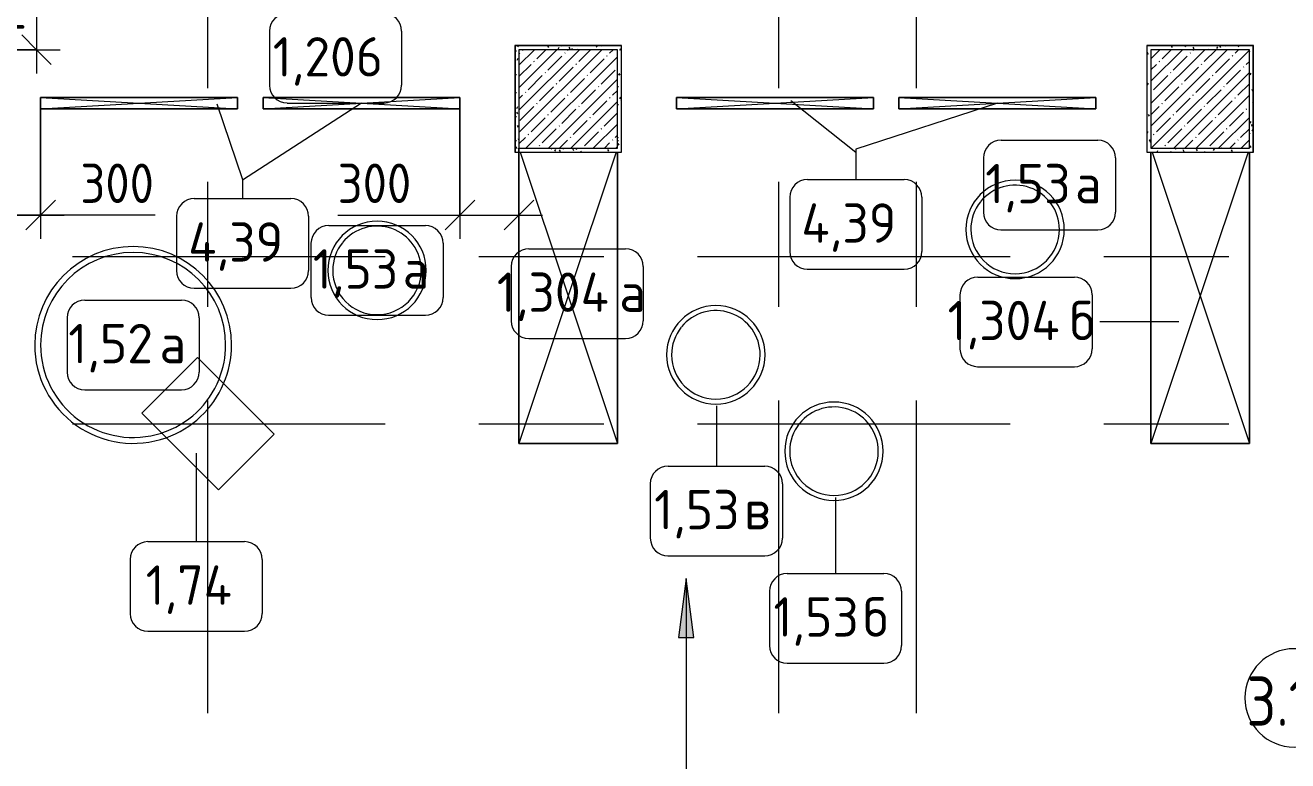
# Model space of a CAD drawing. Header units: millimetres. Extents: x 957 to 228198, y -8553 to 29000.
# Drawn here: x 60784 to 67197, y 19587 to 23325 of the extents above; entities that cross this region are included whole.
import ezdxf

# ---------------------------------------------------------------- set-up
doc = ezdxf.new("R2010")
doc.units = ezdxf.units.MM
doc.linetypes.add('Осевая', pattern=[3175, 635, -476.25, 1587.5, -476.25])
for name, color, linetype, lineweight in [('A-ANNO-DIMS', 7, 'Continuous', 9), ('A-ANNO-DIMS-100', 7, 'Continuous', 9), ('A-AREA-IDEN', 7, 'Continuous', 9), ('G-ANNO-TEXT', 7, 'Continuous', 9), ('I-FURN-IDEN', 7, 'Continuous', 9), ('I-WALL', 7, 'Continuous', 9), ('S-COLS', 7, 'Continuous', 9), ('Оси-2', 7, 'Осевая', 9)]:
    doc.layers.add(name, color=color, linetype=linetype, lineweight=lineweight)
for name, color, linetype, lineweight, true_color in [('A-WALL-1', 9, 'Continuous', 9, 0x808080), ('A-WALL-FNSH-1', 9, 'Continuous', 9, 0x808080), ('I-FURN-1', 9, 'Continuous', 9, 0x808080)]:
    doc.layers.add(name, color=color, linetype=linetype, lineweight=lineweight, true_color=true_color)
doc.styles.add('GOST Common_3', font='GOST_Common.ttf', dxfattribs={"height": 200})
doc.styles.add('GOST Common_4', font='GOST_Common.ttf', dxfattribs={"width": 0.9, "height": 250})
doc.styles.add('ISOCPEUR_3', font='isocpeur.ttf', dxfattribs={"width": 0.9, "height": 200})
doc.dimstyles.new('ISO-2_0_0_9К_Средний_округл2', dxfattribs={"dimscale": 304.8, "dimtxt": 199.196235, "dimasz": 0.492126, "dimexe": 0.393701, "dimexo": 0, "dimgap": 0, "dimtad": 1, "dimdec": 0, "dimrnd": 10, "dimzin": 0, "dimdsep": 46, "dimtxsty": 'ISOCPEUR_3', "dimblk1": 'OBLIQUE', "dimblk2": 'OBLIQUE', "dimsah": 1, "dimcen": 0.09, "dimdle": 0.393701, "dimazin": 0, "dimtfac": 1, "dimtdec": 4, "dimtix": 1, "dimtmove": 1, "dimatfit": 3, "dimfxl": 1, "dimtvp": 1, "dimtolj": 1, "dimtzin": 0, "dimarcsym": 2})
doc.dimstyles.new('ISO-2_0_0_9К_Средний_округл2_1', dxfattribs={"dimscale": 304.8, "dimtxt": 199.196235, "dimasz": 0.492126, "dimexe": 0.393701, "dimexo": 0, "dimgap": 0, "dimtad": 1, "dimdec": 0, "dimrnd": 10, "dimzin": 0, "dimdsep": 46, "dimtxsty": 'ISOCPEUR_3', "dimblk1": 'OBLIQUE', "dimblk2": 'OBLIQUE', "dimsah": 1, "dimcen": 0.09, "dimdle": 0.393701, "dimazin": 0, "dimtfac": 1, "dimtdec": 4, "dimtix": 1, "dimtmove": 0, "dimatfit": 3, "dimfxl": 1, "dimtvp": 1, "dimtolj": 1, "dimtzin": 0, "dimarcsym": 2})
pattern_1 = [(0, (-10247.55, 0), (121.92, 30.48), [10.058, -81.382, 10.058, -81.382, -487.68]), (0, (-10247.55, 0), (121.92, 30.48), [-182.88, 10.058, -172.822, 10.058, -81.382, -213.36]), (0, (-10247.55, 0), (121.92, 30.48), [-457.2, 10.058, -50.902, 10.058, -142.342]), (120, (-10201.83, 15.24), (-87.356454, 90.345817), [10.058, -81.382, 10.058, -81.382, -487.68]), (120, (-10201.83, 15.24), (-87.356454, 90.345817), [-182.88, 10.058, -172.822, 10.058, -81.382, -213.36]), (120, (-10201.83, 15.24), (-87.356454, 90.345817), [-457.2, 10.058, -50.902, 10.058, -142.342]), (240, (-10186.59, 76.2), (-34.563546, -120.825817), [10.058, -81.382, 10.058, -81.382, -487.68]), (240, (-10186.59, 76.2), (-34.563546, -120.825817), [-182.88, 10.058, -172.822, 10.058, -81.382, -213.36]), (240, (-10186.59, 76.2), (-34.563546, -120.825817), [-457.2, 10.058, -50.902, 10.058, -142.342])]

# ---------------------------------------------------------------- blocks, each defined once
blk = doc.blocks.new('BSC_Колонна _Прямоугольная - 500х500-V22-План расстановки мебели и оборудования 3 этажа в осях 12-23')
at = {"layer": 'S-COLS'}
h = blk.add_hatch(dxfattribs=at)
h.set_pattern_fill('FP_27', color=256, style=0, pattern_type=2)
h.set_pattern_definition([(45, (-77000, -22950), (-57.02463, 57.02463), []), (45, (-76942.975, -22950), (-57.02463, 57.02463), [100.806, -20.161, 3.353, -16.808])])
h.paths.add_polyline_path([(250, -250), (250, 250), (-250, 250), (-250, -250)])
for p, q in [((250, 250), (-250, 250)), ((-250, 250), (-250, -250)), ((250, -250), (250, 250)), ((-250, -250), (250, -250))]:
    blk.add_line(p, q, dxfattribs=at)
blk = doc.blocks.new('BSC_Колонна _Прямоугольная - 500х500-V23-План расстановки мебели и оборудования 3 этажа в осях 12-23')
at = {"layer": 'S-COLS'}
h = blk.add_hatch(dxfattribs=at)
h.set_pattern_fill('FP_28', color=256, style=0, pattern_type=2)
h.set_pattern_definition([(45, (-73790, -22950), (-57.02463, 57.02463), []), (45, (-73732.975, -22950), (-57.02463, 57.02463), [100.806, -20.161, 3.353, -16.808])])
h.paths.add_polyline_path([(70, -250), (250, -250), (250, 250), (-250, 250), (-250, -250)])
for p, q in [((250, 250), (-250, 250)), ((-250, 250), (-250, -250)), ((250, -250), (250, 250)), ((-250, -250), (250, -250))]:
    blk.add_line(p, q, dxfattribs=at)
blk = doc.blocks.new('Шкаф параметрический - 1_304а-32357602-План расстановки мебели и оборудования 3 этажа в осях 12-23')
at = {"layer": 'I-FURN-1'}
for p, q in [((20, 6.7), (1500, 500)), ((1500, 500), (20, 500)), ((20, 500), (1500, 500)), ((20, 493.3), (1500, 0)), ((1500, 0), (1500, 500)), ((1500, 500), (1500, 0)), ((20, 0), (1500, 0)), ((1500, 0), (20, 0))]:
    blk.add_line(p, q, dxfattribs=at)
blk = doc.blocks.new('Шкаф параметрический - 1_304 2-30449701-План расстановки мебели и оборудования 3 этажа в осях 12-23')
at = {"layer": 'I-FURN-1'}
for p, q in [((20, 6.7), (1500, 500)), ((1500, 500), (20, 500)), ((20, 500), (1500, 500)), ((20, 493.3), (1500, 0)), ((1500, 0), (1500, 500)), ((1500, 500), (1500, 0)), ((20, 0), (1500, 0)), ((1500, 0), (20, 0))]:
    blk.add_line(p, q, dxfattribs=at)
blk = doc.blocks.new('Перегородка - 4_39-26233664-План расстановки мебели и оборудования 3 этажа в осях 12-23')
at = {"layer": 'I-FURN-1'}
for p, q in [((0, 0), (1000, 58.2)), ((0, 58.2), (1000, 0)), ((1000, 58.2), (0, 58.2)), ((0, 58.2), (0, 0)), ((0, 0), (0, 58.2)), ((0, 58.2), (1000, 58.2)), ((0, 0), (1000, 0)), ((1000, 0), (0, 0)), ((1000, 0), (1000, 58.2)), ((1000, 58.2), (1000, 0))]:
    blk.add_line(p, q, dxfattribs=at)
blk = doc.blocks.new('ПУФ2 - 1_52а-32356763-План расстановки мебели и оборудования 3 этажа в осях 12-23')
at = {"layer": 'I-FURN-1'}
for radius, start, end in [(500, 360, 180), (500, 0, 180), (470, 360, 180), (470, 0, 180), (500, 180, 289.59586), (500, 180, 289.59586), (470, 180, 287.89029), (470, 180, 287.89029), (470, 338.36531, 360), (470, 338.36531, 360), (500, 336.89236, 360), (500, 336.89236, 360), (470, 288, 338.36531), (470, 288, 338.36531), (500, 289.59586, 336.89236), (500, 289.59586, 336.89236)]:
    blk.add_arc((0, 0), radius, start, end, dxfattribs=at)
blk = doc.blocks.new('ПУФ1 - 1_53б-32041660-План расстановки мебели и оборудования 3 этажа в осях 12-23')
at = {"layer": 'I-FURN-1'}
for radius, start, end in [(250, 360, 180), (250, 0, 180), (225, 360, 141.02117), (225, 0, 141.02117), (225, 141.42857, 180), (225, 141.42857, 180), (250, 180, 360), (225, 180, 360), (225, 180, 360), (250, 180, 360)]:
    blk.add_arc((0, 0), radius, start, end, dxfattribs=at)
blk = doc.blocks.new('ПУФ1 - 1_53в-32041688-План расстановки мебели и оборудования 3 этажа в осях 12-23')
at = {"layer": 'I-FURN-1'}
for radius, start, end in [(250, 360, 180), (250, 0, 180), (225, 360, 141.02117), (225, 0, 141.02117), (225, 141.42857, 180), (225, 141.42857, 180), (250, 180, 360), (225, 180, 360), (225, 180, 360), (250, 180, 360)]:
    blk.add_arc((0, 0), radius, start, end, dxfattribs=at)
blk = doc.blocks.new('ПУФ1 - 1_53а-27000916-План расстановки мебели и оборудования 3 этажа в осях 12-23')
at = {"layer": 'I-FURN-1'}
for radius, start, end in [(250, 360, 180), (250, 0, 180), (225, 360, 141.02117), (225, 0, 141.02117), (225, 141.42857, 180), (225, 141.42857, 180), (250, 180, 360), (225, 180, 360), (225, 180, 360), (250, 180, 360)]:
    blk.add_arc((0, 0), radius, start, end, dxfattribs=at)
blk = doc.blocks.new('ПУФ1 - 1_53б-V158-План расстановки мебели и оборудования 3 этажа в осях 12-23')
at = {"layer": 'I-FURN-1'}
for radius, start, end in [(250, 360, 180), (250, 0, 180), (225, 360, 141.02117), (225, 0, 141.02117), (225, 141.42857, 180), (225, 141.42857, 180), (250, 180, 360), (225, 180, 360), (225, 180, 360), (250, 180, 360)]:
    blk.add_arc((0, 0), radius, start, end, dxfattribs=at)
blk = doc.blocks.new('Стол базовый прямоугольный - 1_74-26233720-План расстановки мебели и оборудования 3 этажа в осях 12-23')
at = {"layer": 'I-FURN-1'}
for p, q in [((275, 200), (-275, 200)), ((-275, 200), (-275, -200)), ((275, -200), (275, 200)), ((-275, -200), (275, -200))]:
    blk.add_line(p, q, dxfattribs=at)
blk = doc.blocks.new('Марка_Помещения - Номер-25198446-План расстановки мебели и оборудования 3 этажа в осях 12-23')
at = {"layer": 'A-AREA-IDEN'}
for start, end in [(360, 180), (180, 360)]:
    blk.add_arc((0, 0), 2.5, start, end, dxfattribs=at)
blk = doc.blocks.new('Марка_Мебель - В прямоуг_Balcon_Марка-25523697-План расстановки мебели и оборудования 3 этажа в осях 12-23')
at = {"layer": 'I-FURN-IDEN'}
for p, q in [((-2.455, 2.278), (2.455, 2.278)), ((-3.355, 1.378), (-3.355, -1.384)), ((3.355, 1.378), (3.355, -1.378)), ((-2.461, -2.278), (2.455, -2.278))]:
    blk.add_line(p, q, dxfattribs=at)
for centre, radius, start, end in [((-2.455, 1.378), 0.9, 90, 180), ((2.455, 1.378), 0.9, 0, 90), ((-2.461, -1.384), 0.893, 180, 270), ((2.455, -1.378), 0.9, 270, 0)]:
    blk.add_arc(centre, radius, start, end, dxfattribs=at)
blk = doc.blocks.new('DIMBLOCK48-План расстановки мебели и оборудования 3 этажа в осях 12-23')
at = {"layer": 'A-ANNO-DIMS-100'}
for p, q in [((60841.7, 23770), (60841.7, 23080)), ((60947.8, 23650), (60721.7, 23650)), ((60841.7, 23650), (60947.8, 23650)), ((60562.4, 23200), (60961.7, 23200)), ((60841.7, 23200), (60562.4, 23200))]:
    blk.add_line(p, q, dxfattribs=at)
at = {"layer": 'A-ANNO-DIMS-100', "lineweight": 20}
for p, q in [((60841.7, 23650), (60766.7, 23725)), ((60841.7, 23650), (60916.7, 23575)), ((60841.7, 23200), (60766.7, 23275)), ((60841.7, 23200), (60916.7, 23125))]:
    blk.add_line(p, q, dxfattribs=at)
at = {"layer": 'A-ANNO-DIMS-100', "color": 0, "insert": (60580.4, 23225.8), "char_height": 200, "width": 478.071, "attachment_point": 1, "rotation": 90, "line_spacing_factor": 1.149209, "style": 'ISOCPEUR_3'}
blk.add_mtext('450', dxfattribs=at)
blk = doc.blocks.new('_Oblique')
at = {"color": 0, "linetype": 'ByBlock', "lineweight": -2}
blk.add_line((-0.5, -0.5), (0.5, 0.5), dxfattribs=at)
blk = doc.blocks.new('DIMBLOCK56-План расстановки мебели и оборудования 3 этажа в осях 12-23')
at = {"layer": 'A-ANNO-DIMS-100'}
for p, q in [((60862.4, 22900), (60862.4, 22240.1)), ((60862.4, 22360.1), (60862.4, 22900)), ((60562.4, 22700), (60562.4, 22240.1)), ((60562.4, 22360.1), (60562.4, 22700)), ((60442.4, 22360.1), (60982.4, 22360.1)), ((60964.7, 22360.1), (60712.4, 22360.1)), ((61443.9, 22360.1), (60964.7, 22360.1))]:
    blk.add_line(p, q, dxfattribs=at)
at = {"layer": 'A-ANNO-DIMS-100', "lineweight": 20}
for p, q in [((60562.4, 22360.1), (60637.4, 22435.1)), ((60862.4, 22360.1), (60937.4, 22435.1)), ((60562.4, 22360.1), (60487.4, 22285.1)), ((60862.4, 22360.1), (60787.4, 22285.1))]:
    blk.add_line(p, q, dxfattribs=at)
at = {"layer": 'A-ANNO-DIMS-100', "color": 0, "insert": (61064.7, 22621.4), "char_height": 200, "width": 455.087, "attachment_point": 1, "line_spacing_factor": 1.149209, "style": 'ISOCPEUR_3'}
blk.add_mtext('300', dxfattribs=at)
blk = doc.blocks.new('DIMBLOCK57-План расстановки мебели и оборудования 3 этажа в осях 12-23')
at = {"layer": 'A-ANNO-DIMS-100'}
for p, q in [((62992.4, 22900), (62992.4, 22240.1)), ((62992.4, 22360.1), (62992.4, 22900)), ((63292.4, 22700), (63292.4, 22240.1)), ((63292.4, 22360.1), (63292.4, 22700)), ((62371.7, 22360.1), (62850.9, 22360.1)), ((62850.9, 22360.1), (63142.4, 22360.1)), ((62872.4, 22360.1), (63412.4, 22360.1))]:
    blk.add_line(p, q, dxfattribs=at)
at = {"layer": 'A-ANNO-DIMS-100', "lineweight": 20}
for p, q in [((62992.4, 22360.1), (63067.4, 22435.1)), ((63292.4, 22360.1), (63367.4, 22435.1)), ((62992.4, 22360.1), (62917.4, 22285.1)), ((63292.4, 22360.1), (63217.4, 22285.1))]:
    blk.add_line(p, q, dxfattribs=at)
at = {"layer": 'A-ANNO-DIMS-100', "color": 0, "insert": (62371.7, 22621.4), "char_height": 200, "width": 455.087, "attachment_point": 1, "line_spacing_factor": 1.149209, "style": 'ISOCPEUR_3'}
blk.add_mtext('300', dxfattribs=at)

msp = doc.modelspace()

# ---------------------------------------------------------------- hatches: boundary and pattern name
at = {"layer": 'G-ANNO-TEXT'}
msp.add_hatch(color=256, dxfattribs=at).paths.add_polyline_path([(64141.4, 20513.2), (64101.9, 20213.2), (64180.9, 20213.2)])
at = {"layer": 'I-WALL'}
h = msp.add_hatch(dxfattribs=at)
h.set_pattern_fill('FP_68', color=256, style=0, pattern_type=2)
h.set_pattern_definition(pattern_1)
h.paths.add_polyline_path([(63812.4, 23200), (63812.4, 23220), (63272.4, 23220), (63272.4, 23200), (63792.4, 23200)])
h = msp.add_hatch(dxfattribs=at)
h.set_pattern_fill('FP_68', color=256, style=0, pattern_type=2)
h.set_pattern_definition(pattern_1)
h.paths.add_polyline_path([(67022.4, 23200), (67022.4, 23220), (66482.4, 23220), (66482.4, 23200), (67002.4, 23200)])
h = msp.add_hatch(dxfattribs=at)
h.set_pattern_fill('FP_68', color=256, style=0, pattern_type=2)
h.set_pattern_definition(pattern_1)
h.paths.add_polyline_path([(63272.4, 22680), (63292.4, 22680), (63292.4, 23200), (63272.4, 23200), (63272.4, 22700)])
h = msp.add_hatch(dxfattribs=at)
h.set_pattern_fill('FP_68', color=256, style=0, pattern_type=2)
h.set_pattern_definition(pattern_1)
h.paths.add_polyline_path([(63792.4, 22700), (63812.4, 22700), (63812.4, 23200), (63792.4, 23200)])
h = msp.add_hatch(dxfattribs=at)
h.set_pattern_fill('FP_68', color=256, style=0, pattern_type=2)
h.set_pattern_definition(pattern_1)
h.paths.add_polyline_path([(66502.4, 22680), (66502.4, 23200), (66482.4, 23199.2), (66482.4, 22680)])
h = msp.add_hatch(dxfattribs=at)
h.set_pattern_fill('FP_68', color=256, style=0, pattern_type=2)
h.set_pattern_definition(pattern_1)
h.paths.add_polyline_path([(67022.4, 22700), (67022.4, 23200), (67002.4, 23200), (67002.4, 22700)])
h = msp.add_hatch(dxfattribs=at)
h.set_pattern_fill('FP_68', color=256, style=0, pattern_type=2)
h.set_pattern_definition(pattern_1)
h.paths.add_polyline_path([(63292.4, 22680), (63812.4, 22680), (63812.4, 22700), (63292.4, 22700)])
h = msp.add_hatch(dxfattribs=at)
h.set_pattern_fill('FP_68', color=256, style=0, pattern_type=2)
h.set_pattern_definition(pattern_1)
h.paths.add_polyline_path([(67002.4, 22680), (67022.4, 22680), (67022.4, 22700), (66502.4, 22700), (66502.4, 22680)])

# ---------------------------------------------------------------- linework, layer by layer
at = {"layer": 'A-WALL-1'}
for p, q in [((63812.4, 23220), (63272.4, 23220)), ((63272.4, 23220), (63272.4, 22680)), ((63812.4, 22680), (63812.4, 23220)), ((67022.4, 23220), (66482.4, 23220)), ((66482.4, 23220), (66482.4, 22680)), ((67022.4, 22680), (67022.4, 23220)), ((63272.4, 22680), (63812.4, 22680)), ((66482.4, 22680), (67022.4, 22680))]:
    msp.add_line(p, q, dxfattribs=at)
at = {"layer": 'A-WALL-FNSH-1'}
for p, q in [((63813.4, 23221), (63271.4, 23221)), ((63271.4, 23221), (63271.4, 22679)), ((63813.4, 22679), (63813.4, 23221)), ((67023.4, 23221), (66481.4, 23221)), ((66481.4, 23221), (66481.4, 22679)), ((67023.4, 22679), (67023.4, 23221)), ((63271.4, 22679), (63813.4, 22679)), ((66481.4, 22679), (67023.4, 22679))]:
    msp.add_line(p, q, dxfattribs=at)
at = {"layer": 'G-ANNO-TEXT'}
for p, q in [((64141.4, 20513.2), (64101.9, 20213.2)), ((64180.9, 20213.2), (64141.4, 20513.2)), ((64141.4, 20513.2), (64141.4, 17515.7)), ((64101.9, 20213.2), (64180.9, 20213.2))]:
    msp.add_line(p, q, dxfattribs=at)
at = {"layer": 'I-FURN-IDEN'}
for p, q in [((61757.4, 22926), (61888.5, 22540.3)), ((62492.4, 22929.1), (61888.5, 22537.9)), ((64672.6, 22941.4), (65003.2, 22680.1)), ((65722.4, 22929.1), (65003.2, 22695)), ((65003.2, 22695), (65003.2, 22540.3)), ((65003.2, 22680.1), (65003.2, 22540.3)), ((61888.5, 22540.3), (61888.5, 22443.9)), ((61888.5, 22537.9), (61888.5, 22443.9)), ((66644.7, 21817.4), (66243.5, 21817.4)), ((64295, 21390.2), (64295, 21084.2)), ((61653, 21150.7), (61653, 20700.7)), ((64900.5, 20924.5), (64900.5, 20538.6))]:
    msp.add_line(p, q, dxfattribs=at)
at = {"layer": 'Оси-2'}
for p, q in [((64612.4, -331.5), (64612.4, 25434.4)), ((65312.4, -331.5), (65312.4, 25030)), ((61712.4, -331.5), (61712.4, 24850)), ((28163.2, 22150), (71812.4, 22150)), ((28163.2, 21300), (72002.4, 21300))]:
    msp.add_line(p, q, dxfattribs=at)

# ---------------------------------------------------------------- block references
at = {"layer": 'A-AREA-IDEN', "xscale": 99.99999999999993, "yscale": 99.99999999999993, "zscale": 99.99999999999993}
msp.add_blockref('Марка_Помещения - Номер-25198446-План расстановки мебели и оборудования 3 этажа в осях 12-23', (67230, 19906.6), dxfattribs=at)
at = {"layer": 'I-FURN-1'}
for name, p in [('Перегородка - 4_39-26233664-План расстановки мебели и оборудования 3 этажа в осях 12-23', (60862.4, 22900)), ('Перегородка - 4_39-26233664-План расстановки мебели и оборудования 3 этажа в осях 12-23', (61992.4, 22900)), ('Перегородка - 4_39-26233664-План расстановки мебели и оборудования 3 этажа в осях 12-23', (64092.4, 22900)), ('Перегородка - 4_39-26233664-План расстановки мебели и оборудования 3 этажа в осях 12-23', (65222.4, 22900)), ('ПУФ1 - 1_53б-V158-План расстановки мебели и оборудования 3 этажа в осях 12-23', (65812.4, 22287)), ('ПУФ1 - 1_53б-32041660-План расстановки мебели и оборудования 3 этажа в осях 12-23', (62571.4, 22079)), ('ПУФ2 - 1_52а-32356763-План расстановки мебели и оборудования 3 этажа в осях 12-23', (61332.4, 21700)), ('ПУФ1 - 1_53в-32041688-План расстановки мебели и оборудования 3 этажа в осях 12-23', (64292.4, 21650)), ('ПУФ1 - 1_53а-27000916-План расстановки мебели и оборудования 3 этажа в осях 12-23', (64892.4, 21160))]:
    msp.add_blockref(name, p, dxfattribs=at)
for name, p, rotation in [('Шкаф параметрический - 1_304а-32357602-План расстановки мебели и оборудования 3 этажа в осях 12-23', (63292.4, 22700), 270.0000000000002), ('Шкаф параметрический - 1_304 2-30449701-План расстановки мебели и оборудования 3 этажа в осях 12-23', (66502.4, 22700), 270.0000000000002), ('Стол базовый прямоугольный - 1_74-26233720-План расстановки мебели и оборудования 3 этажа в осях 12-23', (61712.4, 21300), 315.0000000000003)]:
    msp.add_blockref(name, p, dxfattribs=dict(at, rotation=rotation))
at = {"layer": 'I-FURN-IDEN', "xscale": 99.99999999999993, "yscale": 99.99999999999993, "zscale": 99.99999999999993}
for p in [(62360.9, 23157.2), (65986.9, 22512.7), (65003.2, 22312.5), (61888.5, 22216.1), (62571.4, 22079), (63588.5, 21961), (65868, 21817.4), (61332.4, 21700), (64295, 20856.4), (61653, 20472.9), (64900.5, 20310.9)]:
    msp.add_blockref('Марка_Мебель - В прямоуг_Balcon_Марка-25523697-План расстановки мебели и оборудования 3 этажа в осях 12-23', p, dxfattribs=at)
at = {"layer": 'S-COLS'}
for name, p in [('BSC_Колонна _Прямоугольная - 500х500-V23-План расстановки мебели и оборудования 3 этажа в осях 12-23', (63542.4, 22950)), ('BSC_Колонна _Прямоугольная - 500х500-V22-План расстановки мебели и оборудования 3 этажа в осях 12-23', (66752.4, 22950))]:
    msp.add_blockref(name, p, dxfattribs=at)

# ---------------------------------------------------------------- texts
at = {"layer": 'A-AREA-IDEN', "insert": (66988.1, 20015.2), "char_height": 250, "width": 606.076, "attachment_point": 1, "style": 'GOST Common_4'}
msp.add_mtext('3.12', dxfattribs=at)
at = {"layer": 'I-FURN-IDEN', "char_height": 200, "attachment_point": 1, "style": 'GOST Common_3'}
for s, insert, width in [('1,206', (62041.9, 23264.2), 737.552), ('1,53', (65660.9, 22619.8), 553.164), ('\\fGOST Common|b0|i0|c204|p34|;а', (66117.3, 22619.8), 200.422), ('4,39', (64726.7, 22419.6), 633.333), ('4,39', (61612, 22323.2), 633.333), ('1,53', (62245.4, 22186.1), 553.164), ('\\fGOST Common|b0|i0|c204|p34|;а', (62701.9, 22186.1), 200.422), ('1,304', (63180, 22068.1), 753.586), ('\\fGOST Common|b0|i0|c204|p34|;а', (63801.8, 22068.1), 200.422), ('1,304', (65469.5, 21924.4), 753.586), ('\\fGOST Common|b0|i0|c204|p34|;б', (66091.2, 21924.4), 176.371), ('1,52', (61003.4, 21807.1), 561.181), ('\\fGOST Common|b0|i0|c204|p34|;а', (61466.5, 21807.1), 200.422), ('1,53', (63979.5, 20963.5), 553.164), ('\\fGOST Common|b0|i0|c204|p34|;в', (64435.9, 20963.5), 176.371), ('1,74', (61396.5, 20580), 585.232), ('1,53', (64585, 20417.9), 553.164), ('\\fGOST Common|b0|i0|c204|p34|;б', (65041.4, 20417.9), 176.371)]:
    msp.add_mtext(s, dxfattribs=dict(at, insert=insert, width=width))

# ---------------------------------------------------------------- dimensions: what is measured, and where the dimension line sits
at = {"layer": 'A-ANNO-DIMS'}
dim = msp.add_linear_dim(base=(60841.7, 23200), p1=(60947.8, 23650), p2=(60562.4, 23200), angle=90, dimstyle='ISO-2_0_0_9К_Средний_округл2_1', override={"dimpost": '<>', "dimfxl": 592.440921}, dxfattribs=at)
dim.commit()
dim.dimension.update_dxf_attribs({"geometry": 'DIMBLOCK48-План расстановки мебели и оборудования 3 этажа в осях 12-23', "text_midpoint": (60741.7, 23425)})
for base, p1, p2, picture, middle in [((60862.4, 22360.1), (60562.4, 22700), (60862.4, 22900), 'DIMBLOCK56-План расстановки мебели и оборудования 3 этажа в осях 12-23', (61292.2, 22488.1)), ((63292.4, 22360.1), (62992.4, 22900), (63292.4, 22700), 'DIMBLOCK57-План расстановки мебели и оборудования 3 этажа в осях 12-23', (62599.2, 22488.1))]:
    dim = msp.add_linear_dim(base=base, p1=p1, p2=p2, dimstyle='ISO-2_0_0_9К_Средний_округл2', override={"dimpost": '<>', "dimfxl": 360.555236}, dxfattribs=at)
    dim.commit()
    dim.dimension.update_dxf_attribs({"geometry": picture, "text_midpoint": middle, "dimtype": 160})

doc.saveas('drawing.dxf')
